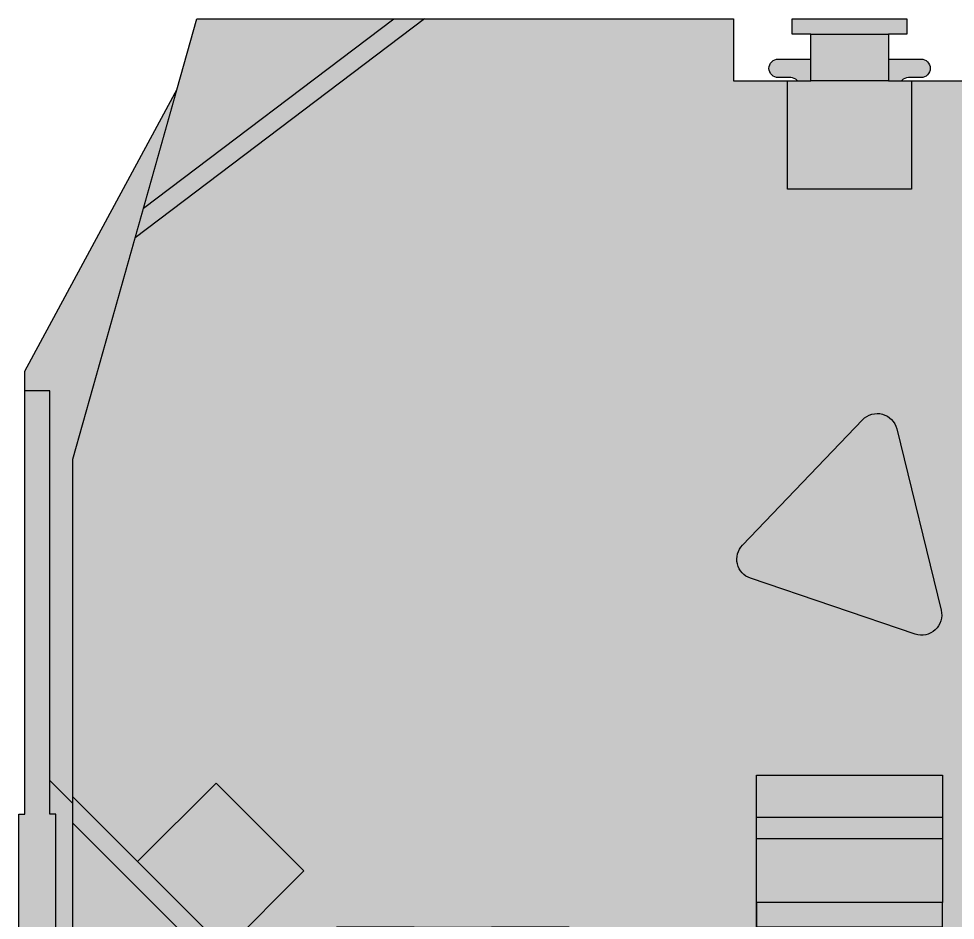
# Model space of a CAD drawing. Header units: millimetres. Extents: x -7937 to 19259, y -19600 to 24975.
# Drawn here: x -6797 to -5287, y -13441 to -11988 of the extents above; entities that cross this region are included whole.
import ezdxf

# ---------------------------------------------------------------- set-up
doc = ezdxf.new("R2010")
doc.units = ezdxf.units.MM
doc.set_wipeout_variables(frame=1)
doc.layers.add('Техника. Кран LR 1400-2', color=250, linetype='Continuous')
doc.layers.add('Техника. Кран LR 1400-2 Штриховка', color=7, linetype='Continuous', true_color=0xffd147)

# ---------------------------------------------------------------- blocks, each defined once
blk = doc.blocks.new('LR 1400-2-20241230.090342')
at = {"color": 0, "linetype": 'ByBlock', "lineweight": -2, "transparency": 16777216}
blk.add_wipeout([(1280.0000000000086, 1625.7561761376855), (1280.0000000000086, 1536.8561761376768), (-845.8113609608134, 1536.8561761376768), (-845.8113609608134, 1536.8561761376768), (-843.3705403667716, 1534.4739468353805), (-841.5309691219342, 1531.6019093606628), (-840.3877540540185, 1528.388549603414), (-839.9999999999881, 1525.000000000029), (-839.9999999999892, 1415.000000000029), (-839.9999999999892, 1415.000000000029), (-838.8581929876552, 1409.2597485145543), (-835.6066017177837, 1404.3933982822336), (-830.7402514854631, 1401.1418070123623), (-824.9999999999882, 1400.0000000000296), (-734.999999999988, 1400.0000000000296), (-734.999999999988, 1400.0000000000296), (-729.2597485145134, 1401.1418070123623), (-724.3933982821927, 1404.3933982822336), (-721.1418070123212, 1409.2597485145543), (-719.9999999999873, 1415.000000000029), (-719.9999999999873, 1415.000000000029), (-719.9999999999873, 1465.000000000029), (-719.9999999999873, 1465.000000000029), (-721.1418070123209, 1470.7402514855034), (-724.3933982821927, 1475.6066017178246), (-729.259748514513, 1478.8581929876955), (-734.999999999988, 1480.000000000029), (-754.999999999987, 1480.000000000029), (-754.999999999987, 1480.000000000029), (-765.6066017177855, 1484.3933982822305), (-769.9999999999876, 1495.0000000000282), (-765.6066017177862, 1505.6066017178268), (-754.9999999999882, 1510.000000000029), (-524.9999999999883, 1510.000000000029), (-524.9999999999883, 1510.000000000029), (-514.3933982821899, 1505.6066017178273), (-509.99999999998806, 1495.000000000029), (-514.3933982821899, 1484.3933982822305), (-524.9999999999883, 1480.000000000029), (-544.9999999999882, 1480.000000000029), (-544.9999999999882, 1480.000000000029), (-550.7402514854631, 1478.8581929876955), (-555.6066017177836, 1475.6066017178246), (-558.8581929876552, 1470.7402514855034), (-559.9999999999892, 1465.0000000000296), (-559.9999999999892, 1465.000000000029), (-559.9999999999892, 1415.000000000029), (-559.9999999999892, 1415.000000000029), (-558.8581929876564, 1409.2597485145538), (-555.6066017177849, 1404.3933982822323), (-550.7402514854637, 1401.1418070123614), (-544.9999999999884, 1400.0000000000296), (-544.9999999999882, 1400.0000000000296), (545.000000000005, 1400.0000000000146), (545.000000000005, 1400.0000000000146), (550.7402514854808, 1401.141807012346), (555.6066017178023, 1404.3933982822168), (558.8581929876735, 1409.2597485145384), (560.000000000005, 1415.000000000015), (560.000000000005, 1465.0000000000146), (560.000000000005, 1465.0000000000146), (558.8581929876735, 1470.7402514854903), (555.6066017178023, 1475.6066017178118), (550.7402514854808, 1478.8581929876832), (545.000000000005, 1480.0000000000146), (525.0000000000049, 1480.0000000000146), (525.0000000000049, 1480.0000000000146), (514.3933982822068, 1484.3933982822164), (510.00000000000495, 1495.0000000000146), (514.3933982822068, 1505.6066017178127), (525.0000000000049, 1510.0000000000146), (755.0000000000048, 1510.0000000000146), (755.0000000000048, 1510.0000000000146), (765.6066017178032, 1505.6066017178127), (770.0000000000051, 1495.0000000000146), (765.6066017178032, 1484.3933982822164), (755.0000000000048, 1480.0000000000146), (735.0000000000049, 1480.0000000000146), (735.0000000000049, 1480.0000000000146), (729.2597485145286, 1478.8581929876837), (724.3933982822068, 1475.6066017178123), (721.1418070123357, 1470.7402514854912), (720.000000000005, 1465.0000000000146), (720.000000000005, 1415.000000000015), (720.000000000005, 1415.000000000015), (721.1418070123365, 1409.2597485145384), (724.3933982822077, 1404.3933982822168), (729.2597485145291, 1401.141807012346), (735.0000000000049, 1400.0000000000146), (825.0000000000049, 1400.0000000000146), (825.0000000000049, 1400.0000000000146), (830.7402514854807, 1401.141807012346), (835.6066017178023, 1404.3933982822168), (838.8581929876732, 1409.2597485145384), (840.000000000005, 1415.000000000015), (840.000000000005, 1536.8561761376768), (1280.0000000000086, 1536.8561761376768), (1280.0000000000086, 1754.999999999986), (1340.0000000000198, 1754.999999999986), (1340.0000000000123, 1217.7558333314664), (1330.000000000014, 1217.7558333314664), (1330.0000000000086, 503.53211009192455), (1051.7503602062566, -12.123185672812042), (1051.7503602062566, -12.123185672812042), (1049.3825899859075, -15.37526867466022), (1046.2356924215237, -17.88114484609423), (1042.535997696042, -19.46058734442272), (1038.549594097021, -20), (1038.549594097021, -20), (620.7106781186534, -20), (620.7106781186534, -20), (610.9561620178459, -19.039264020166684), (601.5765065003967, -16.19397662557094), (592.9321664676709, -11.573480615132894), (585.3553390593255, -5.355339059329481), (585.3553390593255, -5.355339059329481), (484.6446609406699, 95.35533905932971), (484.6446609406699, 95.35533905932971), (477.06783353232487, 101.57348061513267), (468.42349349959954, 106.19397662557049), (459.0438379821508, 109.03926402016623), (449.2893218813437, 110.00000000000023), (94.99999999999724, 110.00000000000023), (94.99999999999724, 110.00000000000023), (89.25974851452126, 108.85819298766842), (84.39339828219971, 105.60660171779728), (81.1418070123286, 100.74025148547594), (79.99999999999726, 94.99999999999977), (79.99999999999726, 45.00000000000023), (79.99999999999726, 45.00000000000023), (81.1418070123285, 39.25974851452429), (84.39339828219943, 34.393398282202725), (89.25974851452065, 31.141807012331583), (94.99999999999633, 29.999999999999773), (114.99999999999724, 29.999999999999773), (114.99999999999724, 29.999999999999773), (125.60660171779547, 25.606601717797957), (129.99999999999724, 15.000000000000227), (125.60660171779547, 4.393398282201815), (114.99999999999724, -2.2737367544323206e-13), (-114.9999999999973, -2.2737367544323206e-13), (-114.9999999999973, -2.2737367544323206e-13), (-125.60660171779553, 4.393398282201815), (-129.9999999999973, 15.000000000000227), (-125.60660171779553, 25.606601717797957), (-114.9999999999973, 29.999999999999773), (-94.99999999999457, 29.999999999999773), (-94.99999999999457, 29.999999999999773), (-89.25974851452037, 31.141807012334084), (-84.39339828220047, 34.39339828220568), (-81.1418070123293, 39.259748514525654), (-79.99999999999547, 45.00000000000023), (-79.99999999999547, 45.00000000000023), (-79.99999999999547, 94.99999999999977), (-79.99999999999547, 94.99999999999977), (-81.14180701232965, 100.74025148547639), (-84.39339828220072, 105.60660171779978), (-89.2597485145208, 108.85819298767524), (-94.99999999999635, 110.00000000001478), (-449.2893218813415, 110.00000000001478), (-449.2893218813415, 110.00000000001478), (-459.0438379821514, 109.03926402018215), (-468.4234934996023, 106.19397662558436), (-477.0678335323275, 101.57348061514062), (-484.6446609406694, 95.35533905932971), (-585.3553390593261, -5.355339059315156), (-585.3553390593261, -5.355339059315156), (-592.9321664676763, -11.57348061510993), (-601.5765065004023, -16.193976625544337), (-610.9561620178489, -19.039264020142127), (-620.710678118654, -19.999999999985675), (-620.710678118654, -19.999999999985675), (-1038.549594097021, -19.999999999985675), (-1038.549594097021, -19.999999999985675), (-1042.5359976960417, -19.46058734440703), (-1046.2356924215235, -17.881144846078087), (-1049.3825899859075, -15.375268674644758), (-1051.7503602062577, -12.123185672797263), (-1051.7503602062577, -12.123185672797263), (-1329.9999999999973, 503.53211009192455), (-1329.9999999999973, 1217.755833331481), (-1339.99999999999, 1217.755833331481), (-1339.99999999999, 1755.0000000000146), (-1279.9999999999827, 1755.0000000000146), (-1279.9999999999836, 1625.7561761376855)], dxfattribs=at)
at = {"layer": 'Техника. Кран LR 1400-2 Штриховка', "transparency": 16777216}
h = blk.add_hatch(color=256, dxfattribs=at)
h.dxf.hatch_style = 1
edge = h.paths.add_edge_path()
edge.add_line((-1279.999999999984, 1625.756176137686), (1280.000000000009, 1625.756176137686))
edge.add_line((1280.000000000009, 1625.756176137686), (1280.000000000009, 1536.856176137677))
edge.add_line((1280.000000000009, 1536.856176137677), (-845.8113609608135, 1536.856176137677))
edge.add_arc((-854.9999999998533, 1525.00000000006), 14.99999999986515, -1.1897327567567118e-10, 52.22400613204559, ccw=False)
edge.add_line((-839.9999999999882, 1525.000000000029), (-839.9999999999891, 1415.000000000029))
edge.add_arc((-824.9999999999778, 1415.00000000004), 15.00000000001125, 180.0000000000425, 269.9999999999605)
edge.add_line((-824.9999999999882, 1400.000000000029), (-734.9999999999882, 1400.000000000029))
edge.add_arc((-734.9999999999985, 1415.00000000004), 15.00000000001114, 270.0000000000395, 359.9999999999574)
edge.add_line((-719.9999999999873, 1415.000000000029), (-719.9999999999873, 1465.000000000029))
edge.add_arc((-734.9999999999985, 1465.000000000018), 15.00000000001125, 4.255666978586498e-11, 89.99999999996048)
edge.add_line((-734.9999999999882, 1480.000000000029), (-754.9999999999873, 1480.000000000029))
edge.add_arc((-754.9999999999877, 1495.000000000029), 15, 90.0000000000017, 270.0000000000017, ccw=False)
edge.add_line((-754.9999999999882, 1510.000000000029), (-524.9999999999882, 1510.000000000029))
edge.add_arc((-524.9999999999882, 1495.000000000029), 15, -90, 90, ccw=False)
edge.add_line((-524.9999999999882, 1480.000000000029), (-544.9999999999882, 1480.000000000029))
edge.add_arc((-544.9999999999778, 1465.000000000018), 15.00000000001114, 90.0000000000395, 179.9999999999575)
edge.add_line((-559.9999999999891, 1465.000000000029), (-559.9999999999891, 1415.000000000029))
edge.add_arc((-544.9999999999812, 1415.000000000037), 15.00000000000784, 180.0000000000304, 269.9999999999735)
edge.add_line((-544.9999999999882, 1400.000000000029), (545.000000000005, 1400.000000000015))
edge.add_arc((545.0000000000018, 1415.000000000018), 15.00000000000318, 270.0000000000122, 359.9999999999878)
edge.add_line((560.000000000005, 1415.000000000015), (560.000000000005, 1465.000000000015))
edge.add_arc((545.0000000000018, 1465.000000000011), 15.00000000000318, 1.215904851025368e-11, 89.99999999998785)
edge.add_line((545.000000000005, 1480.000000000015), (525.000000000005, 1480.000000000015))
edge.add_arc((525.000000000005, 1495.000000000015), 15, 90, 270, ccw=False)
edge.add_line((525.000000000005, 1510.000000000015), (755.000000000005, 1510.000000000015))
edge.add_arc((755.000000000005, 1495.000000000015), 15, -90, 90, ccw=False)
edge.add_line((755.000000000005, 1480.000000000015), (735.000000000005, 1480.000000000015))
edge.add_arc((735.000000000005, 1465.000000000015), 15, 90, 180)
edge.add_line((720.000000000005, 1465.000000000015), (720.000000000005, 1415.000000000015))
edge.add_arc((735.0000000000082, 1415.000000000018), 15.00000000000318, 180.0000000000122, 269.9999999999878)
edge.add_line((735.000000000005, 1400.000000000015), (825.000000000005, 1400.000000000015))
edge.add_arc((825.0000000000018, 1415.000000000018), 15.00000000000318, 270.0000000000122, 359.9999999999878)
edge.add_line((840.000000000005, 1415.000000000015), (840.000000000005, 1536.856176137677))
edge.add_line((840.000000000005, 1536.856176137677), (1280.000000000009, 1536.856176137677))
edge.add_line((1280.000000000009, 1536.856176137677), (1280.000000000009, 1754.999999999985))
edge.add_line((1280.000000000009, 1754.999999999985), (1340.00000000002, 1754.999999999985))
edge.add_line((1340.00000000002, 1754.999999999985), (1340.000000000012, 1217.755833331466))
edge.add_line((1340.000000000012, 1217.755833331466), (1330.000000000014, 1217.755833331466))
edge.add_line((1330.000000000014, 1217.755833331466), (1330.000000000009, 503.5321100919246))
edge.add_line((1330.000000000009, 503.5321100919246), (1051.750360206257, -12.12318567281181))
edge.add_arc((1038.549594097015, -4.999999999984245), 15.00000000001573, 270.00000000002166, 331.64852505610656, ccw=False)
edge.add_line((1038.549594097021, -20), (620.7106781186535, -20))
edge.add_arc((620.7106781186205, 29.9999999999274), 49.9999999999274, 224.9999999999694, 270.00000000003774, ccw=False)
edge.add_line((585.3553390593256, -5.355339059329708), (484.6446609406698, 95.35533905932971))
edge.add_arc((449.2893218813749, 60.00000000007259), 49.99999999992741, 44.99999999996933, 90.00000000003563)
edge.add_line((449.2893218813438, 110), (94.99999999999727, 110))
edge.add_arc((94.99999999999966, 94.99999999999761), 15.00000000000239, 90.00000000000911, 179.9999999999909)
edge.add_line((79.99999999999727, 95), (79.99999999999727, 45))
edge.add_arc((94.99999999999966, 45.00000000000239), 15.00000000000239, 180.0000000000091, 269.9999999999874)
edge.add_line((94.99999999999636, 30), (114.9999999999973, 30))
edge.add_arc((114.9999999999973, 15), 15, -90, 90, ccw=False)
edge.add_line((114.9999999999973, 0), (-114.9999999999973, 0))
edge.add_arc((-114.9999999999973, 15), 15, 90, 270, ccw=False)
edge.add_line((-114.9999999999973, 30), (-94.99999999999454, 30))
edge.add_arc((-95.00000000000745, 45.00000000001199), 15.00000000001199, 270.0000000000493, 359.9999999999542)
edge.add_line((-79.99999999999545, 45), (-79.99999999999545, 95))
edge.add_arc((-95.00000000002376, 94.99999999998624), 15.00000000002831, 5.254445963350824e-11, 89.99999999989535)
edge.add_line((-94.99999999999636, 110.0000000000146), (-449.2893218813415, 110.0000000000146))
edge.add_arc((-449.2893218813896, 60.00000000015905), 49.9999999998555, 89.99999999994483, 135.0000000000884)
edge.add_line((-484.6446609406694, 95.35533905932971), (-585.3553390593261, -5.355339059315156))
edge.add_arc((-620.7106781186875, 30.00000000010247), 50.00000000008789, 270.0000000000384, 314.99999999995447, ccw=False)
edge.add_line((-620.710678118654, -19.99999999998545), (-1038.549594097021, -19.99999999998545))
edge.add_arc((-1038.549594097009, -4.999999999956248), 15.0000000000292, 208.3514749439242, 269.99999999995134, ccw=False)
edge.add_line((-1051.750360206258, -12.12318567279726), (-1329.999999999997, 503.5321100919246))
edge.add_line((-1329.999999999997, 503.5321100919246), (-1329.999999999997, 1217.755833331481))
edge.add_line((-1329.999999999997, 1217.755833331481), (-1339.99999999999, 1217.755833331481))
edge.add_line((-1339.99999999999, 1217.755833331481), (-1339.99999999999, 1755.000000000015))
edge.add_line((-1339.99999999999, 1755.000000000015), (-1279.999999999983, 1755.000000000015))
edge.add_line((-1279.999999999983, 1755.000000000015), (-1279.999999999984, 1625.756176137686))
at = {"color": 0, "linetype": 'ByBlock', "lineweight": -2, "transparency": 16777216}
for points in [[(-1279.999999999984, 1625.756176137686), (1280.000000000009, 1625.756176137686), (1280.000000000009, 1536.856176137677), (-845.8113609608135, 1536.856176137677, -0.2318979310878344), (-839.9999999999882, 1525.000000000029), (-839.9999999999891, 1415.000000000029, 0.4142135623726755), (-824.9999999999882, 1400.000000000029), (-734.9999999999882, 1400.000000000029, 0.4142135623726755), (-719.9999999999873, 1415.000000000029), (-719.9999999999873, 1465.000000000029, 0.4142135623726755), (-734.9999999999882, 1480.000000000029), (-754.9999999999873, 1480.000000000029, -0.9999999999999999), (-754.9999999999882, 1510.000000000029), (-524.9999999999882, 1510.000000000029, -0.9999999999999999), (-524.9999999999882, 1480.000000000029), (-544.9999999999882, 1480.000000000029, 0.4142135623726755), (-559.9999999999891, 1465.000000000029), (-559.9999999999891, 1415.000000000029, 0.4142135623728064), (-544.9999999999882, 1400.000000000029), (545.000000000005, 1400.000000000015, 0.4142135623729707), (560.000000000005, 1415.000000000015), (560.000000000005, 1465.000000000015, 0.4142135623729707), (545.000000000005, 1480.000000000015), (525.000000000005, 1480.000000000015, -0.9999999999999999), (525.000000000005, 1510.000000000015), (755.000000000005, 1510.000000000015, -0.9999999999999999), (755.000000000005, 1480.000000000015), (735.000000000005, 1480.000000000015, 0.4142135623730951), (720.000000000005, 1465.000000000015), (720.000000000005, 1415.000000000015, 0.4142135623729707), (735.000000000005, 1400.000000000015), (825.000000000005, 1400.000000000015, 0.4142135623729707), (840.000000000005, 1415.000000000015), (840.000000000005, 1536.856176137677), (1280.000000000009, 1536.856176137677), (1280.000000000009, 1754.999999999985), (1340.00000000002, 1754.999999999985), (1340.000000000012, 1217.755833331466), (1330.000000000014, 1217.755833331466), (1330.000000000009, 503.5321100919246), (1051.750360206257, -12.12318567281181, -0.2756736987280056), (1038.549594097021, -20), (620.7106781186535, -20, -0.1989123673799683), (585.3553390593256, -5.355339059329708), (484.6446609406698, 95.35533905932971, 0.1989123673799588), (449.2893218813438, 110), (94.99999999999727, 110, 0.4142135623730018), (79.99999999999727, 95), (79.99999999999727, 45, 0.4142135623729841), (94.99999999999636, 30), (114.9999999999973, 30, -0.9999999999999999), (114.9999999999973, 0), (-114.9999999999973, 0, -0.9999999999999999), (-114.9999999999973, 30), (-94.99999999999454, 30, 0.4142135623726089), (-79.99999999999545, 45), (-79.99999999999545, 95, 0.4142135623722915), (-94.99999999999636, 110.0000000000146), (-449.2893218813415, 110.0000000000146, 0.1989123673803092), (-484.6446609406694, 95.35533905932971), (-585.3553390593261, -5.355339059315156, -0.198912367379277), (-620.710678118654, -19.99999999998545), (-1038.549594097021, -19.99999999998545, -0.2756736987277342), (-1051.750360206258, -12.12318567279726), (-1329.999999999997, 503.5321100919246), (-1329.999999999997, 1217.755833331481), (-1339.99999999999, 1217.755833331481), (-1339.99999999999, 1755.000000000015), (-1279.999999999983, 1755.000000000015), (-1279.999999999984, 1625.756176137686)], [(-761.7609906108182, -5.000000000014552), (-1111.760990610813, 260), (-1039.850187689967, 5.915163013007259, 0.3355537617825353), (-1025.417097002602, -5), (-761.7609906108182, -5.000000000014552)], [(761.760990610835, -5.000000000014552), (1111.76099061083, 260), (1039.850187689984, 5.915163013007259, -0.3355537617829449), (1025.417097002618, -5), (761.760990610835, -5.000000000014552)]]:
    blk.add_lwpolyline(points, format="xyb", dxfattribs=at)
for points in [[(-1329.999999999997, 535.0000000001601), (-1289.99999999999, 535.0000000001601), (-1289.999999999986, 1217.755833331481), (-1279.999999999987, 1217.755833331481), (-1279.999999999984, 1625.756176137686)], [(-916.7350942097137, 1536.856176137691), (-1289.999999999986, 1163.591270347431)], [(-1279.999999999985, 1536.856176137691), (-845.8113609608135, 1536.856176137677)], [(916.7350942097305, 1536.856176137677), (1290.000000000007, 1163.591270347417)], [(1280.000000000009, 1536.856176137677), (1280.00000000001, 1217.755833331466), (1290.000000000007, 1217.755833331466), (1290.000000000007, 535.0000000001455), (1330.00000000001, 535.0000000001455)]]:
    blk.add_lwpolyline(points, dxfattribs=at)
for points in [[(-998.7976374803666, 1416.609866682964), (-1140.218993717676, 1275.18851044566), (-1034.15297653968, 1169.122493267671), (-892.7316203023688, 1310.543849504975)], [(998.7976374803834, 1416.609866682964), (1140.218993717693, 1275.18851044566), (1034.152976539697, 1169.122493267671), (892.7316203023856, 1310.543849504975)], [(-736.6395987484348, 197.9903929440625), (-896.0912469775221, 318.7180694603594), (-986.6370043647544, 199.1293332885398), (-827.1853561356652, 78.40165677224286)], [(736.6395987484516, 197.9903929440625), (896.091246977539, 318.7180694603594), (986.6370043647712, 199.1293332885398), (827.185356135682, 78.40165677224286)]]:
    blk.add_lwpolyline(points, close=True, dxfattribs=at)
blk = doc.blocks.new('LR 1400-2-20230901.142438')
at = {"color": 0, "linetype": 'ByBlock', "lineweight": -2, "transparency": 16777216}
blk.add_blockref('LR 1400-2-20241230.090342', (5457.000000000853, -2947.499999999956), dxfattribs=at)
blk = doc.blocks.new('LR 1400-2-20230901.164458')
at = {"color": 0, "linetype": 'ByBlock', "lineweight": -2, "transparency": 16777216}
blk.add_wipeout([(452.49999999999994, -1605), (452.49999999999994, -1465.0000000000002), (577.5, -1465.0000000000002), (577.5, -1540), (547.4999999999998, -1540), (547.4999999999998, -1565), (732.4999999999999, -1565), (732.4999999999999, -1540), (702.4999999999997, -1540), (702.4999999999997, -1465.0000000000002), (827.4999999999997, -1465.0000000000002), (827.4999999999997, -1605), (1252.4999999999998, -1605), (1252.4999999999998, -710.0000000000005), (1052.5000000000143, -4.547473508864641e-13), (187.49999999999986, -4.547473508864641e-13), (187.49999999999986, -100.00000000000045), (62.49999999999987, -100.00000000000045), (62.49999999999987, -25), (92.49999999999986, -25), (92.49999999999986, -4.547473508864641e-13), (-92.50000000000013, -4.547473508864641e-13), (-92.50000000000013, -25), (-62.50000000000015, -25), (-62.50000000000015, -100.00000000000045), (-187.5000000000001, -100.00000000000045), (-187.5000000000001, -4.547473508864641e-13), (-1052.5000000000073, -4.547473508864641e-13), (-1252.5, -710.0000000000005), (-1252.5, -1605), (-827.4999999999999, -1605), (-827.4999999999999, -1465.0000000000002), (-702.5000000000002, -1465.0000000000002), (-702.5000000000002, -1540), (-732.5000000000001, -1540), (-732.5000000000001, -1565), (-547.5, -1565), (-547.5, -1540), (-577.5000000000002, -1540), (-577.5000000000002, -1465.0000000000002), (-452.5000000000002, -1465.0000000000002), (-452.5000000000002, -1605), (-150.0000000000001, -1605), (-150.0000000000001, -1425), (149.99999999999986, -1425), (149.99999999999986, -1522.5000000000002), (-150.0000000000001, -1522.5000000000002), (-150.0000000000001, -1557.5000000000002), (149.99999999999986, -1557.5000000000002), (149.99999999999986, -1605)], dxfattribs=at)
at = {"layer": 'Техника. Кран LR 1400-2 Штриховка', "true_color": 0xadadad, "transparency": 16777216}
h = blk.add_hatch(color=253, dxfattribs=at)
h.dxf.hatch_style = 1
h.paths.add_polyline_path([(150, -1605), (452.5, -1605), (452.5, -1465), (577.5, -1465), (577.5, -1540), (547.5, -1540), (547.5, -1565), (732.5, -1565), (732.5, -1540), (702.5, -1540), (702.5, -1465), (827.5, -1465), (827.5, -1605), (1252.5, -1605), (1252.5, -710), (1052.500000000015, 0), (187.5, 0), (187.5, -100), (62.5, -100), (62.5, -25), (92.5, -25), (92.5, 0), (-92.5, 0), (-92.5, -25), (-62.5, -25), (-62.5, -100), (-187.5, -100), (-187.5, 0), (-1052.500000000007, 0), (-1252.5, -710), (-1252.5, -1605), (-827.5, -1605), (-827.5, -1465), (-702.5, -1465), (-702.5, -1540), (-732.5, -1540), (-732.5, -1565), (-547.5, -1565), (-547.5, -1540), (-577.5, -1540), (-577.5, -1465), (-452.5, -1465), (-452.5, -1605), (-150, -1605), (-150, -1425), (150, -1425), (150, -1522.5), (-150, -1522.5), (-150, -1557.5), (150, -1557.5)])
at = {"color": 0, "linetype": 'ByBlock', "lineweight": -2, "transparency": 16777216}
blk.add_lwpolyline([(150, -1605), (452.5, -1605), (452.5, -1465), (577.5, -1465), (577.5, -1540), (547.5, -1540), (547.5, -1565), (732.5, -1565), (732.5, -1540), (702.5, -1540), (702.5, -1465), (827.5, -1465), (827.5, -1605), (1252.5, -1605), (1252.5, -710), (1052.500000000015, 0), (187.5, 0), (187.5, -100), (62.5, -100), (62.5, -25), (92.5, -25), (92.5, 0), (-92.5, 0), (-92.5, -25), (-62.5, -25), (-62.5, -100), (-187.5, -100), (-187.5, 0), (-1052.500000000007, 0), (-1252.5, -710), (-1252.5, -1605), (-827.5, -1605), (-827.5, -1465), (-702.5, -1465), (-702.5, -1540), (-732.5, -1540), (-732.5, -1565), (-547.5, -1565), (-547.5, -1540), (-577.5, -1540), (-577.5, -1465), (-452.5, -1465), (-452.5, -1605), (-150, -1605), (-150, -1425), (150, -1425), (150, -1522.5), (-150, -1522.5), (-150, -1557.5), (150, -1557.5)], close=True, dxfattribs=at)
for points in [[(-1152.007702016082, -353.252342157095), (-685.5, 0)], [(-735.0541342941724, 0), (-1138.571685588271, -305.5544838383503)], [(685.5, 0), (1152.007702016082, -353.252342157095)], [(1138.571685588264, -305.5544838383503), (735.0541342941724, 0)], [(62.5, -25), (-62.5, -25)], [(-100, -100), (-100, -275), (100, -275), (100, -100)], [(-62.5, -100), (62.5, -100)], [(150, -1557.5), (150, -1220), (-150, -1220), (-150, -1425)], [(-1252.5, -1255), (-1148.210678118659, -1359.289321881341), (-1021.428931388436, -1232.507575151103), (-880.0075751511467, -1373.928931388422), (-1006.789321881355, -1500.710678118645), (-902.5, -1605)], [(1252.5, -1255), (1148.210678118659, -1359.289321881341), (1021.428931388436, -1232.507575151103), (880.0075751511467, -1373.928931388422), (1006.789321881355, -1500.710678118645), (902.5, -1605)], [(-944.8060523235326, -1605), (-1252.5, -1297.306052323533)], [(150, -1287.5), (-150, -1287.5)], [(944.8060523235326, -1605), (1252.5, -1297.306052323533)], [(-150, -1322.5), (150, -1322.5)], [(-1148.210678118659, -1359.289321881341), (-1006.789321881355, -1500.710678118645)], [(1006.789321881355, -1500.710678118645), (1148.210678118659, -1359.289321881341)], [(-702.5, -1465), (-577.5, -1465)], [(702.5, -1465), (577.5, -1465)], [(-577.5, -1540), (-702.5, -1540)], [(577.5, -1540), (702.5, -1540)]]:
    blk.add_lwpolyline(points, dxfattribs=at)
blk.add_lwpolyline([(-105.5789034286645, -992.3950467269169), (159.7817149830225, -902.3172546846326, 0.5486187866246323), (172.8117611297639, -849.0678511637379), (-20.97268652477214, -646.6379762186407, 0.5919874438610601), (-76.01813256125024, -661.3873590286967), (-147.5943033183648, -953.8950260159909, 0.5919874438626729), (-105.5789034286645, -992.3950467269169)], format="xyb", dxfattribs=at)
blk = doc.blocks.new('*U260')
at = {"color": 0, "linetype": 'ByBlock', "lineweight": -2, "transparency": 16777216, "rotation": 180}
blk.add_blockref('LR 1400-2-20230901.142438', (0, 0), dxfattribs=at)
at = {"color": 0, "linetype": 'ByBlock', "lineweight": -2, "transparency": 16777216, "xscale": -1}
blk.add_blockref('LR 1400-2-20230901.164458', (-5457, 3012.5), dxfattribs=at)

msp = doc.modelspace()

# ---------------------------------------------------------------- block references
at = {"layer": 'Техника. Кран LR 1400-2', "transparency": 33554687}
msp.add_blockref('*U260', (0, -15000), dxfattribs=at)

doc.saveas('drawing.dxf')
